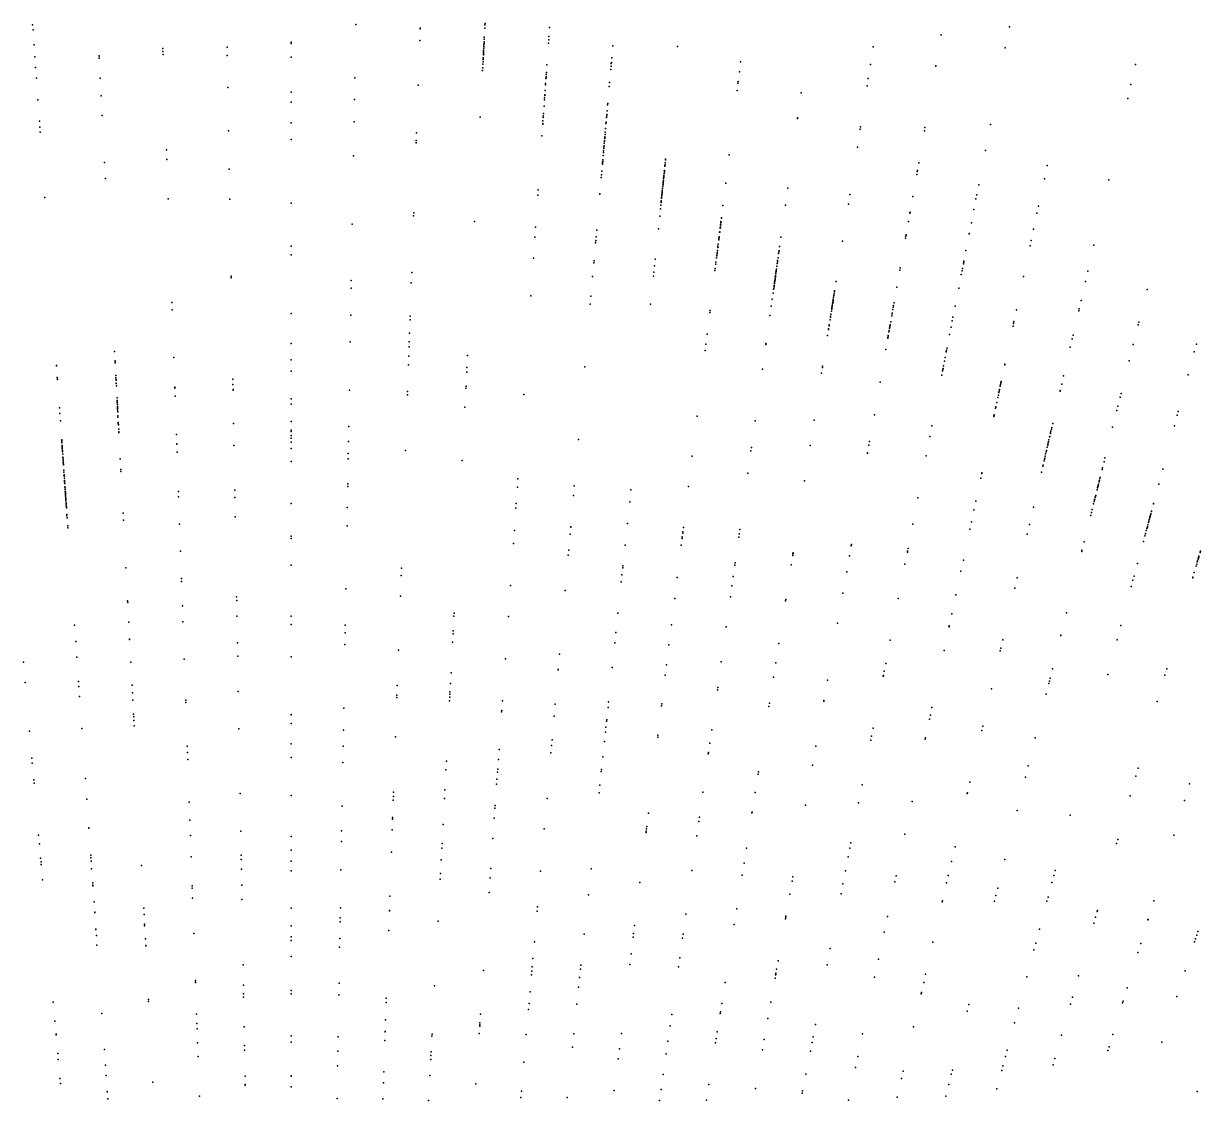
# Model space of a CAD drawing. Header units: metres. Extents: x -4327 to 4266, y -3886 to 3992.
# Drawn here: x -30.5 to 103.6, y 298.7 to 421.4 of the extents above; entities that cross this region are included whole.
import ezdxf

# ---------------------------------------------------------------- set-up
doc = ezdxf.new("R2010")
doc.units = ezdxf.units.M

msp = doc.modelspace()

# ---------------------------------------------------------------- linework, layer by layer
for p in [(-29.46, 421.27, 2096.13), (7.35, 421.3, -133.49), (22.08, 421.26, -78.06), (22.08, 421.26, -78.06), (22.09, 421.42, -95.85), (-29.42, 420.72, -130.58), (14.7, 420.89, -115.68), (14.7, 420.83, -115.91), (22, 419.88, -110.57), (22.06, 420.9, -112.57), (22.06, 420.88, -115.52), (29.37, 419.95, -106.55), (29.44, 420.98, 2088.8), (74.08, 420.12, -83.77), (81.85, 421.06, 2087.89), (-29.3, 419.01, -131.05), (-14.62, 418.58, -133.19), (-7.31, 418.72, 2090.47), (0, 419.29, 2081.18), (0, 419.15, -130.52), (14.65, 419.47, 2077.52), (21.94, 418.63, -87.55), (21.95, 418.79, -112.74), (21.96, 418.98, -88.34), (21.97, 419.15, 2089.26), (21.98, 419.33, -112.64), (21.99, 419.64, -111.49), (21.99, 419.64, -110.51), (29.31, 419.2, -122.61), (29.34, 419.58, -122.22), (36.65, 418.87, 2092.93), (44.02, 418.81, 2090.25), (66.33, 418.76, -85.42), (81.37, 418.64, 2093.25), (-29.2, 417.62, -129.62), (-21.89, 417.76, -132.28), (-21.89, 417.69, -132.51), (-21.88, 417.46, 2092.65), (-14.61, 418.25, -132.58), (-14.59, 417.88, 2093.14), (-7.29, 417.79, -129.62), (0, 417.59, 2090.45), (21.87, 417.34, -110.39), (21.88, 417.52, -129.7), (21.88, 417.51, -90.42), (21.88, 417.49, -97.36), (21.9, 417.9, -90.98), (21.9, 417.85, -90.01), (21.9, 417.84, -127.8), (21.91, 418.12, -112.31), (21.91, 418.06, -108.63), (21.91, 418.01, -128.1), (21.92, 418.29, -106.74), (21.93, 418.38, -86.31), (36.53, 417.5, -122.03), (-29.12, 416.41, -133.49), (21.81, 416.07, -133.49), (21.82, 416.36, -132.58), (21.84, 416.8, -112.44), (21.86, 417.05, -129.55), (29.08, 415.85, -88.96), (29.14, 416.72, -123.12), (36.41, 416.2, -110.85), (36.45, 416.58, -122.51), (36.47, 416.85, -118.88), (36.48, 417, -124.61), (51.07, 415.93, -87.04), (51.21, 417.04, 2091.46), (66.01, 416.76, 2082.69), (73.45, 416.56, 2099.57), (73.46, 416.61, 2099.81), (96.22, 416.77, 2082.02), (-29.03, 415.2, 2089.45), (-21.76, 415.18, 2093.11), (7.25, 415.25, 2090.9), (14.47, 414.41, 2093.58), (28.98, 414.42, -112.9), (28.99, 414.59, -106.39), (29.03, 415.17, -83.61), (29.04, 415.33, -81.52), (29.04, 415.24, -81.97), (29.06, 415.62, -81.34), (36.28, 414.71, -117.28), (50.91, 414.63, 2091.18), (50.93, 414.82, -88.72), (65.75, 415.16, -83.25), (95.69, 414.48, 2093.73), (-21.65, 413.2, -135.06), (-7.23, 414.15, 2073.53), (0, 413.6, -123.86), (28.9, 413.31, -105.34), (28.9, 413.26, -90.3), (28.9, 413.26, -106.54), (28.9, 413.23, -84.4), (28.93, 413.78, -76.29), (36.24, 414.24, -127.75), (50.81, 413.79, 2092.88), (58.12, 413.53, -87.93), (65.62, 414.34, 2100.01), (-28.86, 412.73, 2088.92), (0, 412.47, 2094.52), (7.21, 412.78, 2090.37), (28.81, 412, -89.08), (28.86, 412.73, -107.6), (28.88, 412.96, -121.76), (36.06, 412.14, -81.94), (36.07, 412.31, 2089.66), (95.32, 412.88, 2085.64), (-21.54, 410.96, -137.07), (21.53, 410.77, 2094.75), (28.72, 410.73, -115.03), (28.73, 410.9, -97.35), (28.75, 411.16, -96.22), (35.93, 410.72, -81.42), (35.95, 410.91, -111.37), (35.96, 411.05, 2095.26), (36, 411.46, 2091.35), (57.71, 410.66, -85.9), (57.71, 410.61, 2081.6), (-28.69, 410.31, 2088.64), (-28.64, 409.61, 2091.07), (-7.14, 409.2, 2084.2), (0, 410.09, 2094.48), (7.16, 410.23, -125.32), (28.67, 410.04, -100.94), (28.67, 409.97, -117.72), (28.69, 410.33, -100.77), (35.79, 409.04, -108.7), (35.82, 409.46, -76.06), (35.87, 410.04, -119.12), (35.89, 410.19, -117.7), (64.84, 409.38, 2098.71), (64.88, 409.64, -85.68), (72.15, 409.2, 2091.88), (72.22, 409.58, 2093.84), (79.68, 409.92, 2090.45), (-28.6, 409.03, 2088.12), (0, 408.22, 2084.91), (14.24, 407.84, -131.49), (14.25, 408.08, 2091.51), (14.28, 408.97, -127.92), (28.57, 408.61, -99.4), (35.68, 407.8, -127.48), (35.7, 408.04, -119.75), (35.7, 408.01, -93.03), (35.72, 408.33, -94.98), (35.73, 408.43, -129.64), (35.74, 408.53, -84.72), (35.76, 408.79, -82.2), (35.76, 408.79, -78.26), (-14.21, 407.02, 2086.12), (35.55, 406.37, -91.25), (35.58, 406.71, -134.99), (35.6, 406.92, -97.71), (35.62, 407.19, -87.46), (35.64, 407.39, -88.91), (35.65, 407.49, -98.56), (49.91, 406.48, -78.56), (64.52, 407.34, -75.39), (79.1, 406.95, -87.76), (-21.26, 405.58, 2092.45), (-14.18, 405.94, 2098.81), (7.09, 406.35, 2106.15), (35.47, 405.48, -92.92), (35.47, 405.39, -98.75), (35.48, 405.56, -94.81), (35.49, 405.61, -94.58), (35.5, 405.71, -105.68), (35.51, 405.88, -105.01), (42.59, 405.23, -118.16), (42.59, 405.18, -85.32), (42.6, 405.32, -119.64), (42.63, 405.57, -105.58), (42.66, 405.88, -132.23), (42.67, 405.95, 2096.89), (71.51, 405.54, 2091.09), (86.14, 405.24, -73.4), (-21.16, 403.78, 2089.23), (-7.07, 404.84, 2092.18), (35.33, 403.87, -93.25), (35.36, 404.18, -100.57), (35.4, 404.59, -131.84), (42.44, 403.75, -77.19), (42.45, 403.92, -122.6), (42.46, 404, -116.12), (42.47, 404.11, -81.86), (42.47, 404.03, -88.32), (42.5, 404.34, -103.37), (42.5, 404.33, -108.34), (42.52, 404.54, -101.54), (42.53, 404.68, -78.98), (42.53, 404.62, -102.26), (71.28, 404.23, 2090.33), (71.34, 404.57, 2104.27), (71.36, 404.69, -77.9), (85.82, 403.74, 2095.99), (28.14, 402.46, -137.56), (42.29, 402.4, -130.86), (42.32, 402.66, -76.3), (42.32, 402.62, -86.63), (42.35, 402.91, -87.62), (42.37, 403.17, -121.65), (42.37, 403.09, -101.17), (42.39, 403.35, -115.7), (42.39, 403.28, -97.24), (42.4, 403.39, -96.79), (42.4, 403.38, -117.38), (42.41, 403.53, -85.9), (49.51, 403.25, 2093.19), (56.59, 402.66, 2101.02), (78.34, 403.03, -74.36), (93.18, 403.63, 2085.51), (-28.08, 401.6, 2086.26), (-14.02, 401.45, 2100.18), (-7.01, 401.4, 2098.95), (28.1, 401.87, 2093.85), (35.17, 402.03, 2097.53), (35.17, 401.99, -123.49), (42.15, 401.07, -121.73), (42.15, 401.04, -94.84), (42.15, 401.03, -98.09), (42.17, 401.22, -98.37), (42.17, 401.19, -99.53), (42.2, 401.51, -113.03), (42.21, 401.59, -104.08), (42.23, 401.81, -135.06), (42.24, 401.91, -105.81), (42.26, 402.11, -118.21), (42.26, 402.06, -94.84), (42.27, 402.15, -128.35), (42.28, 402.24, -120.41), (63.66, 401.93, 2084.4), (70.83, 401.7, -117.56), (78.03, 401.44, -123.69), (78.12, 401.89, -77.85), (0, 400.96, 2090.14), (13.96, 399.86, 2091.83), (42.07, 400.3, -102.11), (42.12, 400.71, -97.31), (49.2, 400.7, -132.03), (56.32, 400.72, -78.77), (63.49, 400.84, -79.23), (70.5, 399.81, -122.31), (70.52, 399.93, -76.53), (77.8, 400.22, -86.31), (84.98, 399.81, -140.62), (85.15, 400.61, -84.84), (6.96, 398.55, 2096.44), (13.95, 399.53, 2090.11), (20.9, 398.88, 2094.5), (41.99, 399.48, -112.93), (48.92, 398.45, -127.66), (48.93, 398.48, -105.11), (48.94, 398.56, -77.71), (48.96, 398.77, -86.66), (48.96, 398.77, -86.66), (48.97, 398.86, -107.56), (49.02, 399.26, -115.46), (49.03, 399.29, -134.73), (70.33, 398.88, -125.4), (77.51, 398.73, -125.03), (27.77, 397.09, -140.11), (27.85, 398.24, -137.58), (34.74, 397.12, -136.17), (34.81, 397.88, -122.47), (41.84, 398.05, -134.53), (48.75, 397.04, -79), (48.76, 397.13, -111.08), (48.82, 397.65, -82.31), (48.83, 397.7, -119.05), (48.83, 397.66, -118.32), (48.88, 398.1, -95.25), (48.89, 398.19, -102.24), (48.9, 398.23, -92.51), (55.81, 397.09, -133.08), (70.04, 397.21, 2090.19), (70.06, 397.34, 2078.71), (77.26, 397.45, -127.54), (77.27, 397.51, 2098.54), (84.6, 397.99, -73.69), (0, 396.06, 2101.76), (34.68, 396.43, -117.76), (34.71, 396.71, 2082.01), (34.71, 396.68, -138.2), (48.61, 395.92, -107), (48.61, 395.89, -124.21), (48.62, 395.95, -103.98), (48.63, 396.04, -121.16), (48.66, 396.3, -87.49), (48.72, 396.77, -107.7), (48.72, 396.77, -113.33), (48.73, 396.89, -111.95), (48.74, 396.92, -85.8), (55.66, 396.03, 2084.74), (62.82, 396.64, 2087.22), (69.99, 396.95, -75.05), (84.19, 396.09, -78.6), (84.32, 396.7, 2089.5), (91.46, 396.18, -75.24), (0, 395.07, 2090.24), (27.6, 394.68, -135.63), (34.51, 394.4, 2094.66), (41.47, 394.57, -122.6), (48.47, 394.74, -93.3), (48.5, 395.03, -113.07), (48.5, 394.97, -136.66), (48.53, 395.22, -93.42), (48.54, 395.31, -94.13), (48.57, 395.58, -110.18), (48.57, 395.53, -116.74), (55.42, 394.33, -104.72), (55.43, 394.42, -118.33), (55.43, 394.37, -80.23), (55.48, 394.73, -80.98), (55.54, 395.21, -81.08), (55.57, 395.42, -114.85), (55.57, 395.41, -77.5), (55.59, 395.52, -132.31), (76.65, 394.35, -129.2), (76.89, 395.55, -126.2), (13.73, 393.07, 2099.73), (34.48, 394.15, 2087.08), (41.32, 393.1, -121.43), (41.39, 393.83, 2082.69), (48.29, 393.29, -92.96), (48.32, 393.5, -128.46), (48.38, 394.02, -96.34), (48.4, 394.23, -95.47), (55.23, 392.95, -104.13), (55.24, 393.08, -88.79), (55.26, 393.17, -89.5), (55.26, 393.17, -139.26), (55.27, 393.3, -137.36), (55.27, 393.27, -90.2), (55.27, 393.24, -108.84), (55.29, 393.42, -109.13), (55.34, 393.78, -85.54), (55.39, 394.1, -119.42), (55.4, 394.16, -105.38), (69.35, 393.32, -103.17), (69.4, 393.6, -126.62), (76.44, 393.23, -107.45), (76.49, 393.52, -107.3), (76.6, 394.05, -91.64), (76.63, 394.24, -111.26), (90.78, 393.21, -72.41), (-6.85, 392.64, 2090.18), (-6.85, 392.46, 2089.2), (6.84, 392.15, 2093.83), (13.68, 391.88, 2099.7), (34.35, 392.62, 2078.97), (41.27, 392.63, -135.82), (55.06, 391.8, 2087.08), (55.07, 391.84, -94.2), (55.09, 392.01, -91.28), (55.1, 392.03, -106.66), (55.11, 392.16, -108.08), (55.11, 392.15, -91.77), (55.13, 392.28, -117.69), (55.13, 392.24, -125.48), (55.14, 392.35, -110.23), (55.14, 392.35, -120.07), (55.16, 392.51, -99.86), (55.17, 392.59, -92.1), (55.17, 392.58, -93.23), (55.17, 392.55, -88.9), (55.19, 392.72, -98.99), (55.19, 392.72, -123.97), (55.22, 392.93, -98.13), (62.09, 392.03, -81.77), (76.36, 392.83, -109.92), (83.45, 392.61, -126.19), (90.51, 392.04, 2103.62), (6.83, 391.28, 2095.52), (27.3, 390.38, 2089.17), (34.15, 390.35, -137.44), (54.91, 390.69, -96.88), (54.97, 391.14, -120.64), (54.99, 391.26, -126.12), (54.99, 391.26, -126.12), (55.02, 391.46, -103.96), (55.03, 391.58, -116.55), (55.03, 391.57, -124.32), (61.84, 390.43, -103.04), (61.84, 390.42, -113.46), (61.87, 390.63, -84.86), (61.9, 390.85, -122.52), (61.92, 390.95, -83.34), (69.01, 391.38, 2083.94), (76.06, 391.29, -74.44), (97.52, 391.13, -72.1), (-13.61, 389.63, 2087.66), (34.07, 389.46, -140.72), (40.93, 389.46, -137.36), (54.7, 389.23, -127.59), (54.81, 390.02, -110.27), (61.61, 388.96, -86.74), (61.62, 389.08, -101.31), (61.64, 389.17, -99.95), (61.66, 389.31, -88.62), (61.66, 389.29, -118.27), (61.69, 389.49, -100.72), (61.7, 389.57, -105.34), (61.71, 389.65, -106.98), (61.71, 389.62, -116.26), (61.73, 389.73, -137.92), (61.74, 389.81, -105.4), (61.74, 389.78, -136.25), (61.75, 389.9, -122.22), (61.75, 389.87, -123.16), (61.77, 390.02, -86.53), (61.81, 390.26, -86.58), (68.61, 389.11, -136.41), (68.65, 389.31, -116.04), (68.7, 389.61, -134.17), (75.66, 389.23, -104.28), (90.01, 389.88, -79.71), (-13.58, 388.81, 2089.59), (0, 388.37, 2092.26), (6.78, 388.19, -128.61), (13.54, 387.68, 2089.8), (13.55, 388.1, -126.76), (47.7, 388.51, -127.77), (47.73, 388.73, 2090.89), (54.55, 388.17, 2098.96), (61.4, 387.68, -114.06), (61.4, 387.65, -93.66), (61.45, 387.96, -104.67), (61.46, 388.04, -93.08), (61.5, 388.3, -89.75), (61.5, 388.28, -120.77), (61.56, 388.66, -119.49), (61.59, 388.88, -117.91), (61.59, 388.87, -89.43), (68.44, 388.12, -116.62), (68.47, 388.34, -117.63), (68.49, 388.41, -80.35), (68.56, 388.84, -125.32), (75.41, 387.97, 2084.87), (82.64, 388.81, -97.38), (89.74, 388.69, -134.56), (89.79, 388.91, -98.02), (61.22, 386.56, -117.91), (61.24, 386.63, -109.59), (61.29, 386.98, -96.44), (61.31, 387.1, -109.73), (68.11, 386.29, -123.56), (68.14, 386.44, -90.71), (68.19, 386.72, -86.05), (68.2, 386.76, -85.83), (68.22, 386.92, -91.95), (68.25, 387.06, -91.3), (68.26, 387.1, -85.46), (68.31, 387.43, -85.08), (75.19, 386.83, -99.74), (75.33, 387.56, 2095.12), (82.25, 386.94, 2092.94), (82.31, 387.24, -81.78), (82.32, 387.3, -122.59), (82.36, 387.46, -121.22), (96.51, 387.08, -76.75), (96.59, 387.4, -76.37), (0, 384.96, -128.22), (6.72, 385.16, -138.19), (13.45, 385.16, 2095.35), (13.49, 386.16, -139.33), (47.4, 386.05, -124.86), (54.1, 384.96, -139.45), (61.12, 385.89, -101.84), (67.99, 385.58, -91.18), (68, 385.67, -96.17), (68.03, 385.82, -88.99), (68.04, 385.87, -88.77), (75.03, 386.01, -136.48), (89, 385.51, -132.5), (89.1, 385.92, -94.75), (103.14, 384.91, -73.74), (-20.13, 384.07, -32.91), (13.43, 384.6, -139.24), (20.1, 383.6, -125.16), (47.17, 384.16, -124.24), (47.26, 384.89, -128.46), (54.09, 384.86, 2087.38), (67.76, 384.3, -139.02), (74.64, 384, -83.48), (74.65, 384.06, -106.55), (74.68, 384.2, -81.3), (74.73, 384.45, -84.92), (88.78, 384.54, -79.06), (95.95, 384.85, -78.11), (102.9, 384.02, -78.52), (-26.75, 382.48, -124.92), (-26.74, 382.41, -125.13), (-20.07, 383, 13.08), (-20.06, 382.84, 10.14), (-20.06, 382.78, 12.23), (-20.06, 382.75, -19.14), (-20.06, 382.75, 13.07), (-13.39, 383.37, 2098.48), (0, 383.09, -128.3), (13.36, 382.52, 2093.8), (13.39, 383.51, -139.32), (20.03, 382.23, -121.26), (33.45, 382.31, 2080.14), (60.54, 382.24, -19.54), (60.56, 382.38, -126.38), (74.34, 382.43, -94.99), (74.44, 382.95, -88.39), (74.52, 383.39, -97.27), (81.31, 382.55, -123.9), (81.32, 382.6, 2088.18), (95.49, 382.98, 2088.28), (-26.65, 381.08, -126.78), (-26.65, 381.07, -128.39), (-19.98, 381.32, -17.61), (-19.97, 381.06, -22.61), (-6.65, 380.9, -129.9), (0, 381.81, -129.72), (20, 381.7, -126.15), (53.69, 382.03, -127.33), (60.43, 381.57, -127.27), (74.13, 381.37, -95.18), (74.22, 381.84, -92.15), (74.24, 381.95, 2096.19), (74.28, 382.13, -90.88), (88.02, 381.27, -94.28), (102.2, 381.4, 2095.37), (-26.63, 380.85, -125.08), (-19.96, 380.85, -124.72), (-19.96, 380.81, -22.59), (-19.96, 380.8, 11.75), (-19.94, 380.45, -20.07), (-19.94, 380.4, -126.88), (-19.92, 380.13, -21.3), (-13.27, 379.98, 2099.35), (-13.27, 379.88, -130.07), (-6.64, 380.3, -133.18), (-6.63, 379.74, -127.89), (-6.63, 379.64, -127.39), (6.63, 379.67, 2096.64), (19.91, 379.87, -123.71), (19.92, 380.11, -131.64), (67.11, 380.58, 2094.65), (80.71, 379.71, -108.23), (80.79, 380.1, -86.04), (80.8, 380.16, -88.05), (80.83, 380.3, -120.37), (80.85, 380.39, -104.77), (80.88, 380.51, -99.36), (80.91, 380.65, -94.66), (87.64, 379.6, -94.99), (87.8, 380.32, -97.21), (-19.85, 378.79, -33.08), (-19.85, 378.76, -18.94), (-19.83, 378.47, -14.17), (-19.83, 378.31, -17.89), (-19.82, 378.22, -2.58), (-13.23, 378.96, -130.45), (0, 378.66, 2090.74), (13.24, 379.12, -128.43), (13.25, 379.5, -128.09), (26.51, 379.16, 2098.61), (80.4, 378.25, -109.86), (80.52, 378.82, -106.84), (80.58, 379.09, -104.87), (80.64, 379.39, -86.99), (80.67, 379.52, -85.24), (87.62, 379.52, 2085.69), (94.46, 378.86, 2084.5), (94.57, 379.29, -94.86), (-26.41, 377.62, -135.33), (-26.36, 376.98, -16.19), (-19.81, 378, -23.46), (-19.8, 377.78, -12.49), (-19.8, 377.76, -23.45), (-19.8, 377.71, -3.82), (-19.79, 377.69, -5.88), (-19.79, 377.58, -22.19), (-19.78, 377.4, -7.73), (-19.77, 377.21, -4.43), (-19.77, 377.2, -5.25), (0, 378.05, -129.14), (19.79, 377.7, -131.73), (80.1, 376.85, 2088.26), (80.26, 377.6, -110.35), (80.28, 377.7, -106.29), (80.29, 377.75, -94.16), (94.08, 377.34, -90.34), (94.2, 377.81, -91.57), (101.07, 377.21, 2091.1), (-26.3, 376.16, -17.8), (-19.74, 376.71, -130), (-19.74, 376.59, -128.81), (-19.7, 375.98, -1.75), (-19.7, 375.88, -130.87), (-19.69, 375.73, -2.15), (-19.69, 375.72, -3.8), (-6.56, 375.86, 2082.09), (0, 376.1, -127.1), (6.55, 375.53, -127.84), (46.25, 376.69, 2102.01), (52.86, 376.14, 2090.78), (59.59, 376.24, -122.05), (66.45, 376.84, -127.22), (73.01, 375.6, 2086.71), (80.06, 376.67, -116.24), (80.07, 376.71, -107.14), (80.09, 376.81, -105.82), (80.09, 376.81, -105.82), (86.78, 375.87, -115.76), (100.64, 375.58, 2094.72), (100.96, 376.8, -99.18), (-19.66, 375.22, -3.59), (-19.65, 374.91, -7.47), (-19.64, 374.81, 2098.45), (-13.08, 374.59, -136.07), (0, 375.1, 2103.82), (0, 374.96, -129.68), (0, 374.48, -122.47), (0, 374.2, -130.33), (72.77, 374.38, -128.65), (86.42, 374.32, -98.12), (86.43, 374.37, -99.92), (86.51, 374.7, -101.58), (86.54, 374.85, -117.5), (86.57, 374.99, -80.82), (86.62, 375.2, -111.9), (86.66, 375.38, -94.83), (93.6, 375.42, 2090.75), (-26.15, 373.98, -16.27), (-26.14, 373.87, -18.72), (-26.14, 373.86, -12.99), (-26.13, 373.66, -17.89), (-26.11, 373.34, 27.3), (-26.1, 373.22, 28.93), (-26.1, 373.21, 29.14), (-26.09, 373.16, -54.34), (-26.09, 373.09, -64.37), (-26.09, 373.04, -55.16), (-26.08, 372.98, -66.45), (-13.04, 373.55, -129.27), (-13.04, 373.51, 2089.59), (-6.52, 373.33, 2094.22), (0, 373.71, -125.61), (0, 373, -129.23), (6.52, 373.81, -121.14), (32.72, 374.03, 2099.19), (52.44, 373.11, 2099.97), (59.13, 373.33, -19.71), (65.84, 373.39, 2093.44), (65.91, 373.8, -130.12), (86.15, 373.16, -119.72), (86.2, 373.39, -108.41), (86.22, 373.45, -108.21), (86.27, 373.66, -88.2), (86.29, 373.75, -86.68), (86.34, 373.98, -86.74), (-26.07, 372.77, -64.74), (-26.06, 372.65, 32.79), (-26.06, 372.63, -65.55), (-26.04, 372.35, 33.37), (-26.01, 372.03, -20.46), (-26.01, 371.99, -21.28), (-26, 371.83, -64.36), (-25.99, 371.65, 29.83), (-19.49, 371.82, 2101.52), (-13.01, 372.6, -134.2), (0, 371.51, 2090.24), (6.49, 371.84, 2099.06), (6.5, 372.42, -129.96), (13.02, 372.77, -123.79), (19.48, 371.64, -123.96), (45.69, 372.13, 2102.84), (52.38, 372.74, -130.87), (65.68, 372.5, -13.73), (65.68, 372.46, -127.12), (72.34, 372.16, 2086.84), (85.79, 371.61, 2092.78), (85.83, 371.79, -114.05), (85.87, 371.92, -111.82), (85.91, 372.14, -105.58), (85.97, 372.39, -111.96), (86.03, 372.64, -100.8), (86.05, 372.74, -93.28), (86.06, 372.79, -114.12), (92.73, 371.93, -120.29), (-25.97, 371.44, -40.06), (-25.97, 371.37, -50.97), (-25.96, 371.22, -16.76), (-25.96, 371.19, -54.05), (-25.95, 371.16, -65.29), (-25.91, 370.52, -51.68), (-25.9, 370.32, -53.1), (-19.42, 370.6, -128.58), (-19.41, 370.37, 2100), (52.03, 370.19, 2103.29), (78.68, 370.17, -20.56), (78.69, 370.22, 2096.36), (85.49, 370.3, -121.54), (85.65, 371.01, -104.14), (85.68, 371.12, -103.73), (92.41, 370.62, -116.21), (92.45, 370.8, -85.05), (92.62, 371.48, -110.57), (99.31, 370.64, 2092.61), (-25.87, 370.02, -34.19), (-25.87, 369.91, -40.3), (-25.86, 369.85, -19.13), (-25.85, 369.63, -38.23), (-25.85, 369.63, -18.71), (-25.83, 369.37, -23.15), (-25.82, 369.26, -36.97), (-25.82, 369.22, -48.21), (-25.82, 369.17, -50.47), (-25.8, 369.01, -51.68), (6.44, 368.99, -132.16), (25.84, 369.56, -132.67), (58.49, 369.31, 2090.57), (78.57, 369.64, 2086.56), (91.99, 368.94, -120.92), (92.05, 369.19, -102.29), (92.07, 369.27, -95), (92.07, 369.26, -102.97), (92.1, 369.38, -111.75), (92.16, 369.63, -91.35), (92.16, 369.63, -82.38), (92.18, 369.71, -81.97), (98.86, 368.95, 2095.98), (-25.78, 368.65, -50.6), (-25.77, 368.51, -51.61), (-25.76, 368.33, 3.52), (-25.74, 368.1, -0.5), (-25.74, 368.08, -3.52), (-25.73, 368.02, -36.84), (-25.73, 367.96, -34.81), (-25.73, 367.93, -48.46), (-25.72, 367.85, -0.1), (-25.72, 367.8, -6.13), (-25.72, 367.75, -8.55), (-25.71, 367.61, -33.15), (-25.71, 367.6, 0.7), (-25.7, 367.58, -36.19), (-25.7, 367.58, -38.63), (-12.86, 368.12, 2092.32), (-12.83, 367.51, -127.63), (-6.43, 368.27, -123.57), (-6.43, 368.25, 2092.08), (6.44, 368.69, 2087.94), (25.78, 368.61, -123.97), (32.16, 367.65, -127.64), (32.26, 368.74, -124.41), (38.71, 368.3, -128.53), (45.27, 368.67, 2103.2), (91.64, 367.55, -105.61), (91.67, 367.67, 2092.21), (91.83, 368.31, -91.68), (91.89, 368.55, -106.57), (91.89, 368.54, -92.83), (91.92, 368.65, -105.26), (91.93, 368.72, -114.03), (91.94, 368.74, -109.53), (91.95, 368.8, -119.73), (-25.69, 367.38, 12.76), (-25.69, 367.35, -0.5), (-25.69, 367.35, -0.1), (-25.69, 367.35, -0.9), (-25.69, 367.34, -2.71), (-25.68, 367.29, -36.57), (-25.68, 367.26, 8.33), (-25.68, 367.24, -31.7), (-25.67, 367.17, 11.75), (-25.67, 367.05, -6.12), (-25.67, 367.04, -36.54), (-25.65, 366.83, 14.15), (-25.65, 366.83, 14.15), (-25.64, 366.69, 17.56), (-25.64, 366.66, 18.16), (-25.64, 366.65, -37.92), (-25.63, 366.49, 9.32), (-25.62, 366.35, 13.73), (-25.61, 366.29, 15.13), (-25.61, 366.27, 15.73), (-25.61, 366.25, 16.13), (-6.41, 367.41, 2094), (0, 366.74, -128.18), (6.39, 366.27, -129.38), (25.61, 366.2, 2098.64), (25.65, 366.74, -131.66), (38.57, 366.94, -124.01), (71.41, 367.39, 2099.15), (78.01, 367.02, -14.64), (84.57, 366.33, -4.82), (84.57, 366.31, 2095.29), (91.43, 366.71, -121.55), (91.5, 366.98, 2088.28), (91.54, 367.14, -118.51), (91.55, 367.2, -99.3), (91.56, 367.23, -110.43), (91.62, 367.46, -98.27), (98.26, 366.73, -84.71), (98.26, 366.72, -117.77), (98.26, 366.69, -86.01), (-25.56, 365.48, 16.7), (-25.55, 365.35, -1.7), (-25.53, 365.1, 2.69), (-25.53, 365.1, -2.69), (-19.16, 365.65, 2093.22), (-19.12, 364.85, 2095.39), (-6.37, 365.21, -133.06), (77.8, 366, -125.77), (91.1, 365.37, 2092.13), (91.18, 365.71, -107.74), (91.27, 366.05, -106.51), (97.78, 364.91, -105.55), (97.83, 365.11, -83.04), (97.84, 365.13, -122.94), (97.85, 365.2, -91.53), (97.86, 365.22, -107.19), (97.87, 365.26, -122.52), (97.89, 365.32, -105.89), (97.94, 365.5, -102.39), (97.95, 365.56, -85.53), (98.02, 365.81, -109.6), (98.03, 365.86, -87.55), (98.03, 365.84, -120.67), (-25.47, 364.19, 17.44), (-25.45, 363.98, 16.63), (-12.72, 364.38, -131.24), (6.36, 364.18, 2088.98), (25.43, 363.66, -135.73), (31.85, 364.1, -132.46), (31.85, 364.05, 2095.88), (38.31, 364.45, -131.23), (44.63, 363.51, -127.34), (44.69, 363.99, 2089.82), (51.12, 363.77, 2086.66), (70.83, 364.4, 2101.97), (77.33, 363.82, 2092.7), (77.51, 364.67, 2097.63), (84.12, 364.36, -6.63), (97.44, 363.65, -102.75), (97.51, 363.9, -116.19), (97.52, 363.95, -109.94), (97.56, 364.09, -7.09), (97.62, 364.3, -121.52), (97.69, 364.59, -89.86), (97.73, 364.74, -94.48), (0, 363.02, 2095.54), (0, 362.75, 2087.21), (25.33, 362.17, -134.73), (31.78, 363.25, -132.6), (44.54, 362.74, 2089.28), (44.56, 362.95, 2090.51), (44.61, 363.36, -129.3), (51, 362.89, -131.23), (51.06, 363.29, -131.6), (83.86, 363.25, -128.25), (90.35, 362.39, -3.77), (97.11, 362.4, -121.11), (97.28, 363.04, -101.26), (97.34, 363.28, -105.07), (97.35, 363.33, -118.94), (-12.62, 361.31, 2086.92), (31.57, 360.85, -129.72), (31.62, 361.43, -131.04), (38.05, 362.01, -127.67), (44.45, 362.01, -133.09), (57.15, 360.81, -129.25), (57.17, 360.99, -132.46), (57.19, 361.11, 2096.87), (57.19, 361.06, -132.26), (63.61, 360.76, -125.58), (63.82, 361.92, -125.98), (63.84, 362.05, -131.66), (70.21, 361.2, -132.23), (70.23, 361.32, -121.93), (70.29, 361.6, -130.33), (90.08, 361.28, 2088.32), (90.11, 361.41, 2089.05), (103.56, 361.14, -82.97), (103.58, 361.24, -95.55), (103.61, 361.32, -85.59), (0, 359.72, -131.48), (37.78, 359.42, -133.44), (37.8, 359.62, -132.17), (50.56, 359.73, -133.45), (50.59, 359.98, 2091.65), (56.98, 359.74, -131.55), (69.94, 359.82, 2088.83), (76.59, 360.3, -122.69), (96.43, 359.89, -11.08), (103.11, 359.6, -108.48), (103.18, 359.83, -91.06), (103.25, 360.09, -84.44), (103.29, 360.21, -99.64), (103.34, 360.41, -119.45), (103.34, 360.4, -112.73), (103.36, 360.45, -113.41), (103.38, 360.52, -121.52), (103.4, 360.6, -124.49), (103.4, 360.59, -103.92), (103.41, 360.63, -107.47), (103.41, 360.63, -87.58), (103.44, 360.75, -111.5), (-18.84, 359.4, 2097.85), (-12.51, 358.19, -131.45), (12.52, 358.53, -132.68), (12.55, 359.39, -130.33), (37.69, 358.63, 2088.35), (43.99, 358.3, -135.98), (50.37, 358.42, -130.51), (63.3, 358.97, -130.76), (76.32, 359.04, -133.26), (82.71, 358.27, 2088.63), (96.05, 358.46, 2094.63), (102.73, 358.26, -6), (102.74, 358.3, -3.35), (102.75, 358.35, -118.77), (102.9, 358.87, -118.72), (-12.5, 357.85, 2087.26), (6.23, 357, 2088.19), (24.99, 357.39, -131.84), (31.22, 356.84, -136.27), (37.61, 357.82, -134.19), (50.22, 357.36, -134.14), (82.44, 357.08, 2088.34), (95.73, 357.28, -9.38), (95.92, 357.99, -9.81), (-18.64, 355.64, 2082.77), (-18.63, 355.47, 2095.48), (-6.22, 356.12, 2083.02), (-6.21, 355.67, -132.22), (12.44, 356.17, -134.02), (43.7, 355.93, -137.32), (50.05, 356.09, 2089.28), (56.33, 355.65, -133.4), (56.35, 355.79, 2092.98), (62.87, 356.53, -124.99), (69.18, 355.9, -137.48), (75.74, 356.33, -126.88), (-12.4, 355.08, -134.06), (18.57, 354.25, -136.95), (37.23, 354.26, 2090.11), (75.28, 354.17, 2090.12), (88.33, 354.28, -133.46), (-24.68, 352.89, -131.06), (-18.51, 353.22, 2096.12), (-12.34, 353.27, -132.49), (-6.18, 353.92, 2090.75), (0, 353.92, -131.34), (0, 352.97, 2084.83), (6.16, 352.89, -132.51), (18.55, 353.9, -131.51), (24.75, 353.87, 2088.34), (43.33, 352.93, 2086.42), (62.26, 353.11, -128.84), (74.99, 352.82, -133.18), (94.55, 352.85, -134.43), (6.14, 351.99, 2086.26), (18.44, 351.9, -131.86), (18.46, 352.23, 2090.2), (37, 352.04, 2090.75), (49.57, 352.68, -133.93), (74.96, 352.68, 2088.1), (87.69, 351.71, 2078.89), (87.7, 351.75, 2079.13), (-24.55, 351.01, -136.72), (-18.41, 351.27, 2084.53), (-18.41, 351.23, 2098.23), (-6.12, 350.88, -132.19), (6.12, 350.66, -132.76), (12.22, 350.04, -136.75), (18.39, 350.96, -134.36), (36.88, 350.87, 2083.84), (43.05, 350.63, 2086.56), (55.56, 350.79, 2083.95), (68.26, 351.16, 2085.29), (80.86, 350.25, 2088.54), (81.08, 351.21, -132.42), (94.11, 351.22, 2078.69), (-24.42, 349.22, -135.15), (-12.19, 349, 2097.38), (-6.1, 349.33, -135.54), (0, 349.28, -134.41), (24.41, 349.04, -134.2), (30.58, 349.59, 2079.6), (49.01, 348.7, 2086.75), (74.39, 349.99, -132.34), (80.79, 349.95, 2079.97), (-30.5, 348.66, 2094.97), (-18.27, 348.66, -134.79), (18.21, 347.43, -135.19), (30.43, 347.81, -134.79), (30.43, 347.8, 2089.79), (36.58, 348.06, 2087.87), (42.77, 348.37, 2086.94), (55.21, 348.59, -135.37), (67.57, 347.63, -138.49), (67.74, 348.51, 2090.06), (86.74, 347.89, 2089.97), (99.76, 347.9, 2095.98), (-30.3, 346.33, 2088.01), (-24.23, 346.46, -136.04), (-18.13, 346.03, -126.87), (12.08, 346.01, -135.4), (18.15, 346.25, 2096.52), (42.63, 347.2, -138.56), (54.95, 346.97, -134.74), (61.12, 346.61, -137.87), (67.46, 347.06, -135.83), (67.48, 347.13, -135.64), (86.32, 346.22, -136.41), (86.39, 346.49, -134.96), (86.48, 346.84, -138.9), (93.05, 347.25, -134.97), (99.55, 347.17, -130.45), (-24.19, 345.91, -131.91), (-24.11, 344.75, -134.94), (-18.09, 345.16, -133.44), (-6.03, 345.34, -136.81), (12.04, 344.89, -138.23), (18.08, 345.03, -134.47), (18.09, 345.27, 2090.6), (48.56, 345.52, 2088.55), (48.6, 345.79, -138.76), (79.8, 345.63, -136.28), (86.02, 345.01, 2093.26), (-18.05, 344.33, 2084.93), (-12.02, 344.34, -137.57), (-12.02, 344.08, -125.63), (5.99, 343.41, -136.92), (12.03, 344.63, 2099.37), (18.04, 344.25, 2091.53), (18.06, 344.66, 2086.9), (24.07, 344.25, 2093.75), (30.08, 343.86, -138.04), (36.1, 343.51, -138.13), (36.17, 344.14, 2092.33), (42.2, 343.67, -138.03), (42.23, 343.92, -126.87), (54.42, 343.63, 2096.58), (54.49, 344.01, 2084.86), (60.7, 344.22, -135.16), (60.71, 344.29, -134.97), (73.01, 343.5, 2081.08), (98.69, 344.17, -129.54), (-17.96, 342.75, -136.17), (-17.95, 342.44, -135.62), (-17.92, 342.02, 2085.06), (0, 342.69, -136.83), (0, 342.66, -134.87), (23.98, 342.99, 2093.2), (24, 343.15, 2094.19), (29.97, 342.53, -127.6), (35.96, 342.09, -127.22), (72.73, 342.16, -137.9), (72.83, 342.63, -134.57), (-29.82, 340.81, 2097.03), (-23.85, 341.12, 2096.04), (-17.89, 341.41, -128.57), (-5.95, 341.08, -125.53), (0, 341.67, -135.34), (5.95, 340.93, -135.72), (35.81, 340.7, 2085.55), (35.87, 341.26, -127.33), (35.94, 341.94, -135.33), (47.92, 340.95, -136.17), (66.31, 341.15, -136.13), (78.7, 340.89, -127.88), (78.81, 341.38, -139.89), (0, 339.37, -129.53), (11.88, 340.17, 2100.85), (29.73, 339.82, -127.01), (35.69, 339.61, 2085.98), (41.76, 340.13, 2093.39), (41.79, 340.36, -136.27), (47.7, 339.43, 2093.88), (66.05, 339.79, 2093.07), (66.13, 340.23, 2095.78), (72.25, 339.9, -128.52), (72.28, 340.04, 2080.91), (84.79, 340.06, 2090.83), (-11.84, 339.11, -126.13), (-11.82, 338.38, 2089.75), (5.92, 339.09, -135.62), (23.68, 338.7, -135.99), (29.6, 338.32, 2081.73), (29.67, 339.17, -130.16), (47.53, 338.22, -128.02), (47.56, 338.37, -137.3), (59.79, 339.08, -127.77), (-29.55, 337.72, -126.23), (-29.5, 337.15, 2096.1), (-11.79, 337.57, -125.97), (0, 337.81, 2099.5), (5.89, 337.25, -136.17), (17.68, 337.38, 2092.4), (23.61, 337.57, 2095.86), (35.51, 337.86, -128.6), (59.41, 336.93, -129.3), (83.99, 336.86, 2092.14), (-23.45, 335.4, 2089.62), (17.63, 336.38, 2086.23), (23.45, 335.35, -130.2), (23.5, 336.12, -128.18), (23.53, 336.47, -127.26), (35.33, 336.19, 2093.64), (35.36, 336.42, -126.79), (53.2, 335.91, 2099.13), (53.24, 336.16, -129.05), (83.67, 335.58, -127.91), (96.25, 335.66, -128.28), (96.51, 336.58, 2088.86), (-29.33, 335.24, -127.18), (-29.3, 334.89, 2082.04), (17.51, 334.12, 2093.94), (23.41, 334.78, 2093.02), (35.17, 334.66, 2091.35), (65.05, 334.67, -126.09), (77.34, 334.98, 2092.95), (102.36, 334.82, 2081.76), (-23.29, 333.04, 2104.18), (-11.62, 332.72, -129.57), (-5.82, 333.7, 2096.1), (0, 333.48, -130.21), (11.63, 332.95, 2085.05), (11.64, 333.35, -127.94), (11.66, 333.84, -126.66), (17.46, 333.13, 2087.77), (29.15, 333.15, -128.48), (35.08, 333.77, -127.47), (46.92, 333.87, -132.49), (52.87, 333.82, 2086.05), (64.66, 332.65, -130.82), (70.74, 332.78, 2085.43), (77.04, 333.71, 2092.15), (77.06, 333.76, -137.2), (95.61, 333.44, -126.57), (101.78, 332.91, -126.81), (5.8, 332.27, 2101.89), (23.22, 332.03, 2083.08), (23.24, 332.35, -127.58), (40.7, 331.46, -128.3), (52.5, 331.48, -127.47), (52.52, 331.57, -132.76), (58.61, 332.38, -128.82), (82.72, 331.78, -138.04), (-11.55, 330.67, 2092.75), (11.55, 330.79, -131.74), (11.56, 330.95, 2094.48), (17.3, 330.18, -129.93), (23.14, 330.89, 2083.26), (40.51, 329.93, 2087.7), (46.45, 330.5, 2088.75), (46.52, 331, -128.2), (88.76, 331.25, -137.58), (-28.78, 328.94, 2095.9), (-23.06, 329.8, 2091.03), (-23.06, 329.76, 2083.44), (-11.49, 328.9, -132.44), (-5.75, 329.41, -131.55), (0, 328.8, 2087.01), (5.75, 329.44, -130.1), (11.51, 329.58, 2085.84), (22.98, 328.59, 2083.37), (28.84, 329.68, -132.56), (40.43, 329.26, -128.49), (40.45, 329.42, 2091.83), (40.48, 329.66, 2093.31), (46.22, 328.86, 2085.73), (69.94, 329.05, -128.19), (100.58, 328.97, -136.92), (-28.69, 327.97, -131.45), (0, 327.26, -129.63), (5.73, 328.25, 2098.73), (17.16, 327.46, -130.72), (17.19, 328, -128.66), (51.87, 327.47, -132.38), (63.65, 327.46, -131.3), (63.77, 328.07, 2084.38), (75.64, 327.62, -132.77), (94.05, 328, -129.6), (94.18, 328.45, -127.64), (-28.55, 326.32, 2094.03), (-28.51, 325.91, -131.25), (-22.84, 326.69, -129.73), (-22.82, 326.39, -129.81), (-22.8, 326.01, 2096.68), (-11.4, 326.47, -133.12), (-5.7, 326.68, 2096.19), (-5.69, 326.19, -128.82), (0, 326.01, 2099.08), (11.42, 327.01, -130.44), (17.09, 326.15, 2087.86), (63.46, 326.5, 2088.94), (75.25, 325.94, 2079.01), (81.33, 326.19, -133.59), (-28.49, 325.61, -131.33), (-22.74, 325.13, 2091), (-17.06, 325.49, -128.9), (-5.67, 325.07, -132.29), (0, 324.89, -129.51), (5.67, 325.01, -133.09), (17.01, 324.58, -129.16), (22.74, 325.15, 2083.66), (28.42, 324.85, 2099.58), (34.17, 325.12, 2089.84), (34.17, 325.1, 2082.25), (45.66, 324.92, -132.88), (51.6, 325.76, 2086.09), (63.15, 324.9, -131.11), (87.07, 324.93, -133.04), (-28.34, 323.88, -129.61), (-22.62, 323.52, -133.61), (-22.6, 323.24, -131.64), (-5.64, 323.25, 2089.13), (16.98, 323.95, -134.06), (22.66, 324.09, 2084.33), (39.73, 323.58, -131.41), (51.38, 324.38, -130.09), (57.08, 323.7, -131.45), (57.16, 324.19, 2089.48), (62.87, 323.42, -129.47), (68.79, 323.62, -132.1), (68.94, 324.33, -133.65), (74.69, 323.53, -133.84), (74.88, 324.35, 2090.66), (86.69, 323.55, -133.95), (86.91, 324.35, -133.22), (-22.6, 323.19, 2085.99), (-11.29, 323.18, 2089.63), (-11.28, 322.91, 2095.49), (11.24, 322, -131.51), (22.55, 322.44, -130.29), (33.86, 322.15, -130.57), (56.82, 322.25, 2091.81), (62.65, 322.28, -131.71), (80.3, 322.07, -132.11), (80.51, 322.9, -129.93), (86.25, 321.89, -132.85), (-22.47, 321.36, -127.61), (-16.8, 320.65, 2097.57), (-11.24, 321.78, -132.03), (-5.61, 321.61, -131.49), (0, 320.64, -133.32), (5.6, 320.67, 2087.51), (28.06, 320.78, -133.28), (50.77, 320.56, 2089.7), (74.19, 321.36, 2093.43), (74.22, 321.47, -131.73), (80.15, 321.44, -134.37), (86.12, 321.42, 2082.58), (98.29, 321.48, -132.95), (-22.39, 320.19, -131.21), (-22.39, 320.14, 2104.17), (-16.77, 319.92, -131.37), (5.58, 319.53, 2087.68), (11.19, 320.39, -134.74), (11.19, 320.33, 2086.27), (28.02, 320.28, -135.13), (44.97, 319.96, -134.56), (56.32, 319.41, -131.55), (56.36, 319.63, -134.96), (56.38, 319.74, 2090.44), (67.95, 319.69, -130.7), (91.65, 319.63, -128.57), (91.83, 320.25, 2092.39), (91.86, 320.36, 2093.13), (97.62, 319.32, -129.12), (97.64, 319.35, 2097.33), (-22.25, 318.23, 2091.56), (-22.25, 318.21, 2099.15), (-16.71, 318.83, 2093.29), (-16.7, 318.61, -130.63), (0, 318.63, -129.65), (5.57, 319.07, -130.45), (11.11, 318.08, 2094.46), (16.73, 319.15, -134.53), (39.13, 318.66, -135.56), (50.49, 318.77, -136.06), (67.57, 317.91, -131.21), (85.27, 318.23, -108.14), (91.45, 318.91, -131.84), (103.32, 317.98, -130.75), (-22.2, 317.51, 2086.87), (-16.62, 317.14, -132.87), (-11.1, 317.76, -129.98), (0, 317.39, -135.24), (0, 316.95, 2093.39), (5.54, 317.19, -134.96), (27.72, 316.82, 2100.56), (33.39, 317.66, -133.02), (38.96, 317.34, -133.56), (39.02, 317.76, 2083.8), (44.58, 317.22, 2085.04), (44.65, 317.68, -134.22), (73.13, 316.75, -134.34), (84.85, 316.65, 2088.18), (96.8, 316.62, -116.53), (102.94, 316.81, -133.85), (103.05, 317.16, -132.94), (103.18, 317.55, -131.21), (-22.13, 316.41, 2087.29), (-16.58, 316.39, -130.12), (-16.58, 316.35, -135.38), (5.52, 316.2, -131.5), (38.73, 315.44, -132.96), (61.43, 316.05, 2088.07), (84.64, 315.9, 2083.24), (96.48, 315.57, -134.9), (-5.48, 314.17, 2090.77), (0, 315.13, 2089.12), (27.47, 313.94, -127.62), (27.55, 314.89, -135.09), (33.02, 314.16, -137.46), (38.58, 314.23, 2083.33), (44.12, 313.94, 2093.89), (44.27, 314.98, -134.91), (55.48, 314.65, 2087.19), (61.07, 314.2, -137.21), (66.92, 314.82, 2094.92), (21.93, 313.55, -133.52), (27.39, 313.03, 2098.61), (27.42, 313.45, 2085.9), (32.87, 312.74, -133.18), (32.97, 313.7, 2091.09), (55.13, 312.67, -132.42), (55.2, 313.03, 2091.74), (55.21, 313.08, -134.64), (55.23, 313.22, 2092.97), (55.31, 313.67, 2088.35), (66.48, 312.78, -136.04), (72.29, 313.12, -113.31), (83.81, 312.8, 2092.59), (89.73, 312.93, 2088.53), (101.86, 313.49, 2084.85), (-10.91, 312.41, 2095.56), (-10.9, 312.2, -132.3), (-10.9, 312.15, -133.69), (-5.44, 311.85, -134.1), (0, 311.27, 2094.5), (5.45, 312.08, -134.81), (16.34, 311.8, 2093.09), (32.75, 311.64, -126.7), (49.44, 312.17, 2095.3), (72.07, 312.17, -136.51), (95.26, 311.57, -118.68), (-27.11, 309.91, 2093.26), (-16.26, 310.22, 2090.29), (-16.25, 310, 2096.64), (-5.43, 310.89, 2100.11), (-5.42, 310.49, 2097.39), (0, 310.88, -127.48), (0, 310.87, -137.09), (5.42, 310.75, 2091.28), (10.82, 309.9, -126.76), (10.84, 310.38, -125.58), (27.22, 311.11, 2101.42), (54.65, 309.94, 2086.4), (71.77, 310.87, 2084.22), (71.81, 311.03, -134.78), (89.03, 310.48, 2094.74), (94.73, 309.86, 2086.24), (94.79, 310.03, -136.47), (100.91, 310.57, -117.35), (-21.58, 308.64, 2089.72), (-10.78, 308.56, -127.4), (21.58, 308.56, -134.39), (27.04, 309.08, -137.83), (27.1, 309.78, -125.93), (32.55, 309.69, -137.12), (43.36, 308.52, -138), (48.89, 308.65, -128.14), (48.91, 308.82, -135.45), (49.06, 309.76, 2086.81), (77.02, 308.92, -134.83), (77.21, 309.68, -132.3), (82.86, 309.23, -135.17), (88.81, 309.71, -131.51), (-26.93, 307.78, -136.45), (-10.74, 307.51, 2094.01), (10.75, 307.92, 2088.9), (21.48, 307.2, -134.4), (21.49, 307.35, -134.06), (21.51, 307.57, 2098.22), (43.18, 307.24, -137.22), (54.32, 308.07, 2097.05), (59.75, 307.4, -137.48), (70.91, 307.13, -127.45), (82.42, 307.59, 2087.86), (-26.8, 306.27, -136.18), (-26.79, 306.19, -126.82), (-10.72, 306.9, -125.53), (-5.36, 307.11, -127.33), (0, 306.09, 2090.97), (5.34, 305.98, 2098.55), (10.7, 306.53, 2103.25), (10.71, 306.57, -128.93), (16.04, 306.06, -127.64), (16.05, 306.28, -129.7), (21.42, 306.35, -130.06), (26.79, 306.26, -128.62), (32.19, 306.31, -133.02), (37.62, 306.36, -126.96), (48.55, 306.55, -130.65), (59.47, 305.97, -136.44), (65.11, 306.31, 2091.44), (87.79, 306.15, -132.63), (93.63, 306.25, -132.96), (-21.29, 304.52, -127.32), (-10.66, 305.3, 2094.84), (-5.32, 304.98, -125.28), (-5.31, 304.47, -125.85), (0, 305.38, 2094.1), (10.67, 305.55, -124.2), (32.04, 304.81, 2093.69), (37.4, 304.63, 2096.65), (42.93, 305.48, -124.73), (48.35, 305.29, 2095.58), (48.43, 305.77, -125.37), (53.69, 304.48, 2088.24), (53.9, 305.67, -135.06), (59.35, 305.34, 2093.01), (81.58, 304.47, 2089.61), (93.07, 304.43, -138.73), (93.2, 304.85, -131.94), (99.22, 305.38, 2082.39), (-26.6, 304.07, -124.78), (-26.54, 303.39, -126.44), (-10.61, 303.73, -124.04), (5.31, 304.34, -128.13), (15.9, 303.4, -129.45), (15.92, 303.85, -129.05), (15.95, 304.28, 2089.4), (26.52, 303.1, 2086.43), (37.26, 303.47, -134.43), (42.73, 304.03, -127.66), (59.16, 304.36, -130.12), (64.56, 303.74, -126.35), (81.39, 303.75, -127.95), (87.03, 303.5, -129.47), (-21.17, 302.75, -126.39), (5.28, 302.69, -131.34), (10.55, 301.98, 2096.08), (64.3, 302.49, -135.17), (69.73, 302.06, -130.89), (75.34, 302.17, 2087.65), (80.96, 302.16, -128.68), (81.1, 302.67, -128.69), (86.82, 302.79, -133.2), (-26.36, 301.25, -127.68), (-26.3, 300.66, 2085.53), (-21.09, 301.58, -132.92), (-15.76, 300.81, -131.07), (-5.26, 301.48, 2091.63), (-5.25, 300.53, -125.56), (-5.24, 300.48, 2092.78), (0, 301.52, 2091.63), (0, 301.51, -134.14), (10.5, 300.73, 2095.5), (15.81, 301.59, -125.38), (21.02, 300.63, -128.21), (42.4, 301.69, 2089.15), (47.6, 300.53, -129.65), (58.65, 301.72, -126.82), (69.54, 301.22, 2087.99), (74.93, 300.53, -137.19), (75.22, 301.71, -127.31), (-20.96, 299.76, -127.07), (-20.96, 299.71, -127.82), (-10.45, 299.2, 2092.95), (0, 300.29, -130.08), (26.17, 299.07, -130.25), (26.23, 299.77, 2095.5), (31.43, 299.07, -127.16), (36.82, 299.85, -130.28), (42.16, 299.97, 2093.2), (52.91, 300.09, -131.8), (58.23, 299.56, -128.85), (58.28, 299.83, -128.18), (69.06, 299.12, -129.03), (74.61, 299.23, -130.21), (80.4, 300.04, -126.78), (103.22, 299.76, 2086.3), (-20.9, 298.9, -128.44), (5.22, 298.95, 2090.22), (10.44, 298.9, -130.34), (10.44, 298.9, -130.34), (15.66, 298.73, -129.58), (41.98, 298.73, -130.68), (47.32, 298.77, -128.11), (63.51, 298.78, -135.1)]:
    msp.add_point(p)

doc.saveas('drawing.dxf')
